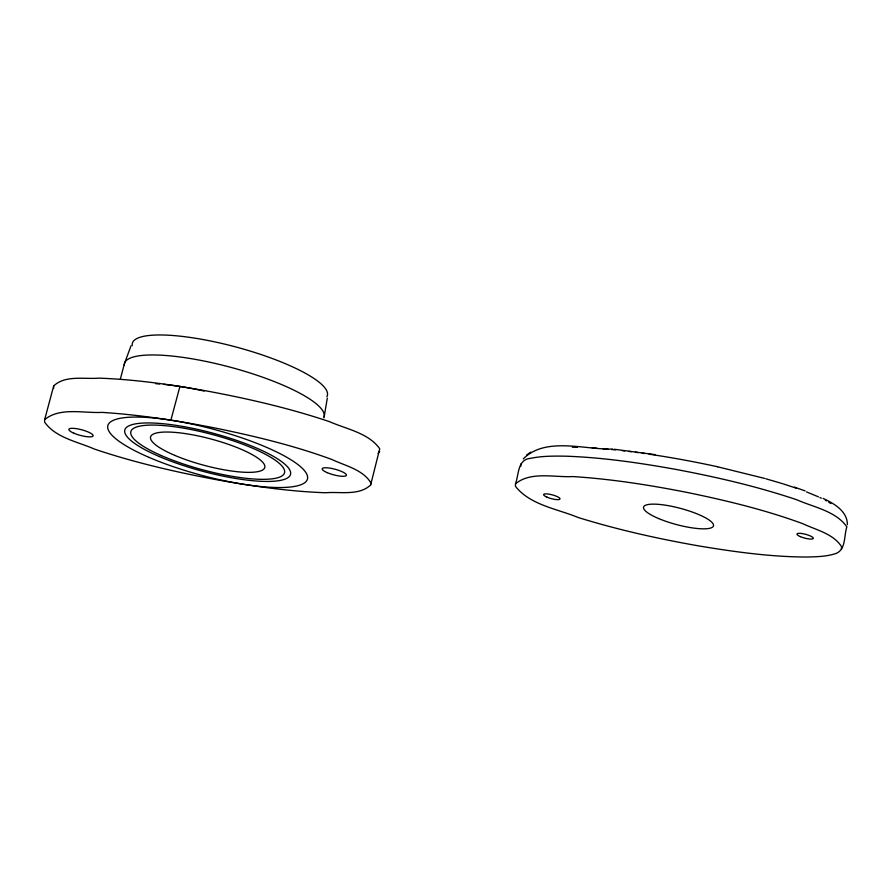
<?xml version="1.0" encoding="UTF-8"?>
<svg xmlns="http://www.w3.org/2000/svg" width="892" height="892" viewBox="0 0 892 892"><rect width="100%" height="100%" fill="white"/><g stroke="black" fill="none" stroke-linecap="round" stroke-linejoin="round"><path stroke-width="1.34" d="M44.656 419.653L44.6 422.106C55.85 438.005 77.771 441.685 94.675 449.167C133.878 462.357 174.263 471.723 214.872 479.394C251.41 486.006 288.283 491.425 325.446 492.752C340.03 491.514 359.175 495.997 370.648 484.947L379.736 448.776C368.485 432.876 346.575 429.208 329.661 421.715C290.469 408.525 250.083 399.159 209.464 391.488C172.925 384.876 136.052 379.457 98.901 378.141C84.316 379.368 65.172 374.896 53.687 385.935L44.656 419.653C59.876 406.953 83.536 413.386 101.956 412.383C140.323 414.825 178.378 420.79 216.065 428.216C255.29 436.266 294.382 445.688 332.014 459.536C345.226 465.814 362.42 469.426 370.704 482.494L370.648 484.947M53.632 388.388L53.687 385.935M515.498 483.832L515.442 486.285C530.127 505.106 557.177 508.808 578.217 517.516C618.346 529.96 659.444 539.091 700.822 546.261C736.012 552.048 771.535 556.965 807.26 557.032C817.117 556.708 827.252 556.63 836.629 553.23C846.051 548.881 843.988 535.1 846.865 526.826C835.614 510.938 813.694 507.258 796.79 499.776C757.587 486.575 717.201 477.209 676.593 469.538C640.055 462.926 603.17 457.518 566.019 456.191C554.188 456.013 542.225 455.901 530.595 458.332C517.471 459.213 518.899 474.689 515.498 483.832C530.718 471.132 554.378 477.566 572.798 476.562C611.165 479.004 649.209 484.969 686.896 492.395C726.133 500.445 765.224 509.867 802.856 523.716C816.068 529.993 833.262 533.594 841.546 546.673L841.49 549.126M520.761 466.449L520.817 463.996M327.319 398.122L324.164 416.687M120.297 379.278L124.423 363.691L131.001 345.828M170.885 420.165L179.916 386.448M378.074 453.437L379.68 451.229M523.292 458.867C545.525 436.444 584.84 449.813 612.592 449.077M530.773 452.121L526.737 454.898M572.307 447.227L577.492 447.293M592.21 447.929L597.016 448.252M602.925 448.709L607.931 449.155M611.734 449.523L615.569 449.902M614.164 449.245L654.996 454.619M622.058 450.605L624.701 450.917M628.67 451.385L631.346 451.731M635.372 452.244L638.092 452.612M642.162 453.169L644.916 453.56M717.592 466.784L764.611 478.413M765.804 478.759L780.099 482.94M781.013 483.219L782.841 483.787M783.756 484.066L796.288 488.192M794.426 487.132L805.13 490.912M806.558 491.916L818.41 496.833M819.882 497.513L821.298 498.182M823.082 498.394C833.83 503.367 847.411 511.116 847.4 524.674M825.29 500.222L826.516 500.891M828.779 502.229L830.798 503.545M132.261 345.639A100.93 23.214 15 0 1 233.637 346.375A100.93 23.214 15 0 1 326.885 396.695M124.289 364.995A103.327 23.772 15 0 1 229.199 366.913A103.327 23.772 15 0 1 323.785 417.824M155.754 383.705A103.327 23.772 15 0 1 159.612 383.984M163.615 384.352A103.327 23.772 15 0 1 204.212 391.064M649.12 454.206A274.045 63.042 15 0 1 717.569 466.75M149.198 457.451A103.327 23.772 15 0 0 307.138 479.918A103.327 23.772 15 0 0 166.614 419.53A103.327 23.772 15 0 0 149.198 457.451M159.166 456.47A85.755 19.724 15 0 0 290.246 475.124A85.755 19.724 15 0 0 173.617 424.993A85.755 19.724 15 0 0 159.166 456.47M73.902 433.211A12.544 2.888 15 0 0 93.08 435.932A12.544 2.888 15 0 0 76.01 428.606A12.544 2.888 15 0 0 73.902 433.211M327.208 472.648A12.544 2.888 15 0 0 346.386 475.38A12.544 2.888 15 0 0 329.326 468.044A12.544 2.888 15 0 0 327.208 472.648M174.799 455.388A59.117 13.603 15 0 0 264.668 467.854A59.117 13.603 15 0 0 183.574 433.356A59.117 13.603 15 0 0 174.799 455.388M161.363 455.589A79.544 18.297 15 0 0 284.091 473.819A79.544 18.297 15 0 0 177.586 427.19A79.544 18.297 15 0 0 161.363 455.589M658.552 518.52A36.226 8.34 15 0 0 713.444 526.012A36.226 8.34 15 0 0 663.481 504.905A36.226 8.34 15 0 0 658.552 518.52M800.347 536.627A8.485 1.951 15 0 0 813.326 538.467A8.485 1.951 15 0 0 801.774 533.505A8.485 1.951 15 0 0 800.347 536.627M547.03 497.19A8.485 1.951 15 0 0 560.009 499.029A8.485 1.951 15 0 0 548.468 494.068A8.485 1.951 15 0 0 547.03 497.19"/></g></svg>
